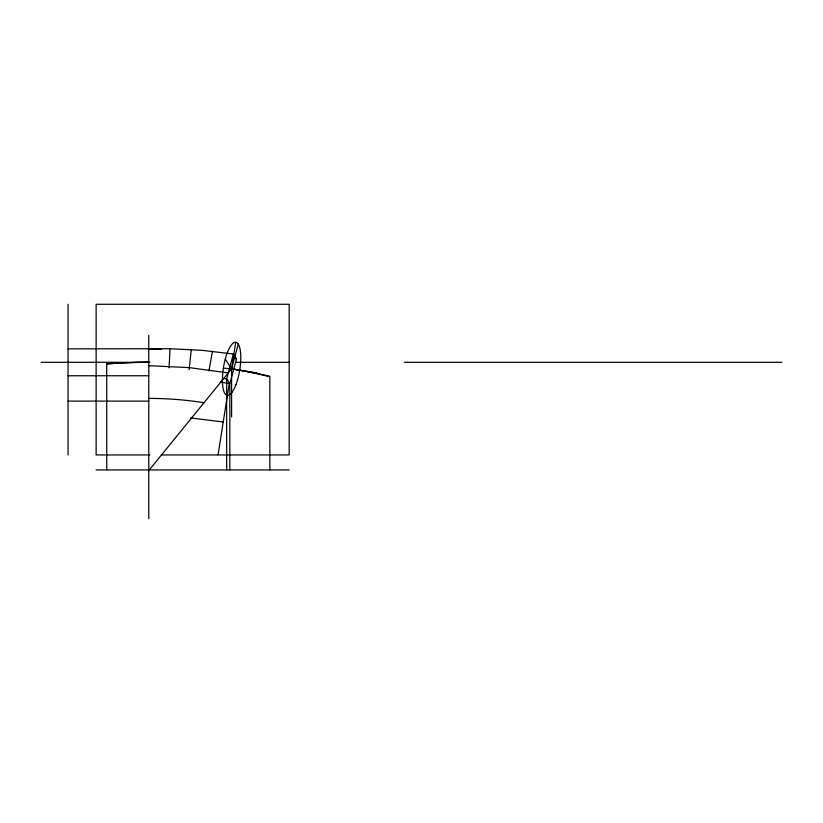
<?xml version="1.0" encoding="UTF-8"?>
<svg xmlns="http://www.w3.org/2000/svg" width="823" height="823" viewBox="0 0 823 823"><rect width="100%" height="100%" fill="white"/><g stroke="black" fill="none" stroke-linecap="round" stroke-linejoin="round"><path stroke-width="1.23" d="M169.116 367.86L169.991 348.726L201.902 350.32L233.351 354.034L236.52 358.879L229.833 383.641L229.833 469.923M189.156 369.65L191.275 349.549M235.707 342.255L231.592 368.838L231.592 416.963M218.054 454.934L229.401 382.767M208.929 370.916L212.457 351.318M233.351 354.034L226.675 378.786L226.675 469.923M238.279 344.076L231.592 368.838L148.778 470.602M68.052 348.849L169.991 348.726M41.15 362.305L149.817 362.305M235.471 362.305L289.161 362.305M404.381 362.305L781.85 362.305M68.052 375.761L148.778 375.761M68.052 401.12L148.778 401.12M149.817 454.934L96.126 454.934L96.126 304.273L289.161 304.273L289.161 454.934L161.329 454.934M96.137 469.923L289.171 469.923M148.778 365.669L189.372 367.634L228.249 372.942M148.778 348.849L161.277 349.333M223.362 368.19L231.592 368.838L256.879 372.953M190.535 417.919L223.239 421.993M223.177 378.405L226.675 378.786L229.833 383.641L220.225 382.078M235.193 358.612L236.52 358.879M225.265 359.137L231.592 368.838A242.147 108.297 0 0 1 269.851 376.811L269.851 469.923M148.778 335.393L148.778 518.727M106.723 363.889A538.119 538.119 0 0 1 148.778 362.305A242.147 108.297 0 0 0 106.723 363.951L106.723 469.923M68.052 304.273L68.052 454.934M148.778 398.404A161.431 72.198 0 0 1 203.991 402.756M232.765 369.023A538.119 538.119 0 0 1 269.851 376.276M236.098 384.269A26.902 8.23 -80.8 0 0 236.283 342.368A26.902 8.23 -80.8 0 0 222.395 379.866A26.902 8.23 -80.8 0 0 236.098 384.269"/></g></svg>
